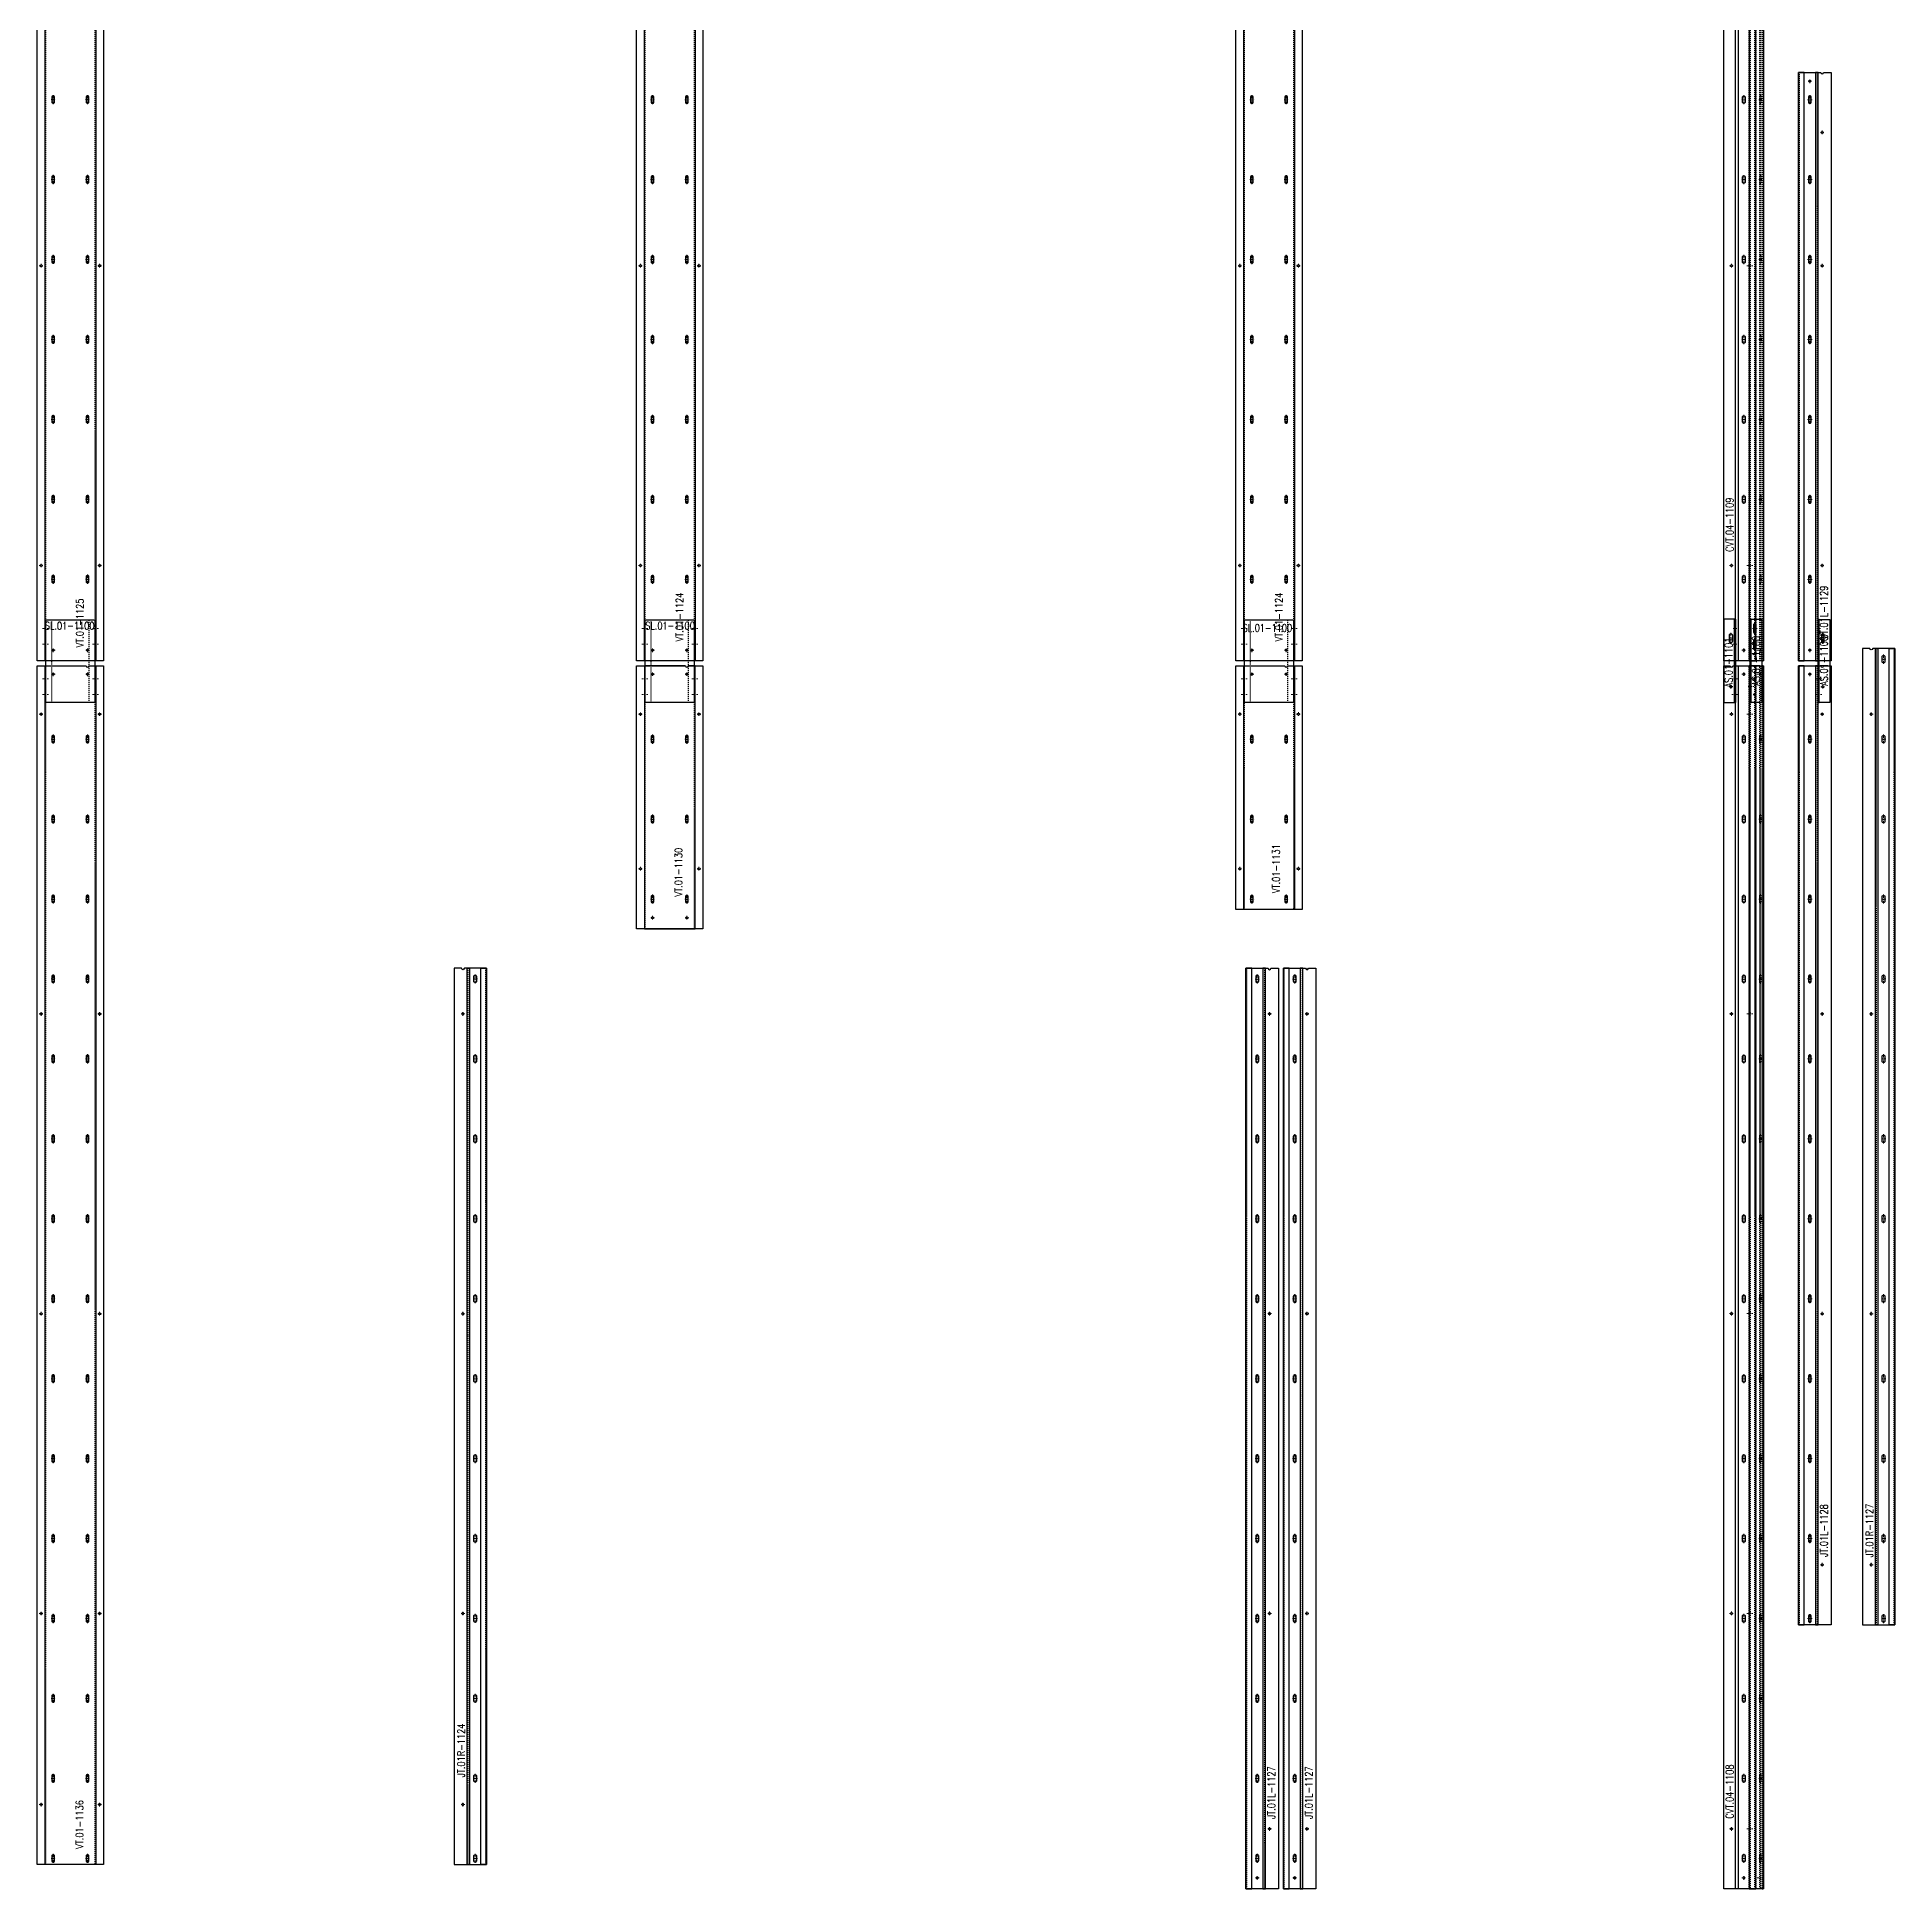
# Model space of a CAD drawing. Header units: inches. Extents: x 11737 to 18084, y -4365 to 1695.
# Drawn here: x 17431 to 17617, y -510.6 to -325.3 of the extents above; entities that cross this region are included whole.
import ezdxf

# ---------------------------------------------------------------- set-up
doc = ezdxf.new("R2010")
doc.units = ezdxf.units.IN
doc.header["$MEASUREMENT"] = 0
for name, pattern in [('NBK_Center', [0.541667, 0.333333, -0.0625, 0.083333, -0.0625]), ('NBK_Center2', [0.270833, 0.166667, -0.03125, 0.041667, -0.03125]), ('NBK_Hidden', [0.125, 0.083333, -0.041667]), ('NBK_Hidden2', [0.0625, 0.041667, -0.020833])]:
    doc.linetypes.add(name, pattern=pattern)
doc.layers.get('Defpoints').update_dxf_attribs({"color": 250, "lineweight": 0})
for name, color, linetype, lineweight in [('!Bracket', 11, 'Continuous', 25), ('!Clip - bent', 20, 'Continuous', 25), ('!Clip - bent @ 1', 20, 'Continuous', 25), ('!Dimension', 50, 'Continuous', 5), ('!Extrusion', 140, 'Continuous', 25), ('!Linetype_Center', 220, 'NBK_Center', 9), ('!Linetype_Center2', 222, 'NBK_Center2', 9), ('!Misc2', 252, 'NBK_Hidden2', 5)]:
    doc.layers.add(name, color=color, linetype=linetype, lineweight=lineweight)
doc.styles.add('Romans', font='romans.shx', dxfattribs={"width": 0.8})

# ---------------------------------------------------------------- blocks, each defined once
blk = doc.blocks.new('WEEP HOLE')
at = {"layer": '!Linetype_Center'}
for p, q in [((-0.22, 0.37), (0.22, 0.37)), ((0, 0.83), (0, -0.08))]:
    blk.add_line(p, q, dxfattribs=at)
at = {"color": 0}
blk.add_lwpolyline([(-0.14, 0.61), (-0.14, 0.14, 0.414214), (0, 0, 0.414214), (0.14, 0.14), (0.14, 0.61, 0.414214), (0, 0.75, 0.414214)], format="xyb", close=True, dxfattribs=at)
blk = doc.blocks.new('TAP HOLE_5mm')
at = {"layer": '!Linetype_Center2'}
for points in [[(-0.18, 0), (0.18, 0)], [(0, 0.18), (0, -0.18)]]:
    blk.add_lwpolyline(points, dxfattribs=at)
blk.add_circle((0, 0), 0.101)
blk = doc.blocks.new('JT.01R-1124-')
at = {"layer": '!Extrusion'}
blk.add_lwpolyline([(0, 0), (0, 89.69), (-2.22, 89.69, -1), (-2.5, 89.69), (-3.25, 89.69), (-3.25, 0)], format="xyb", close=True, dxfattribs=at)
for points in [[(-1.95, 0), (-1.95, 89.69), (-1.69, 89.69), (-1.69, 0)], [(-0.57, 0), (-0.57, 89.69), (0, 89.69), (0, 0)]]:
    blk.add_lwpolyline(points, close=True, dxfattribs=at)
at = {"layer": '!Extrusion', "linetype": 'NBK_Hidden'}
for points in [[(-1.95, 0), (-1.95, 89.69), (-1.87, 89.69), (-1.87, 0)], [(-0.08, 0), (-0.08, 89.69), (0, 89.69), (0, 0)]]:
    blk.add_lwpolyline(points, close=True, dxfattribs=at)
at = {"layer": '!Extrusion', "xscale": -1}
for name, p in [('WEEP HOLE', (-1.13, 88.25)), ('TAP HOLE_5mm', (-2.36, 85.12)), ('WEEP HOLE', (-1.13, 80.25)), ('WEEP HOLE', (-1.13, 72.25)), ('WEEP HOLE', (-1.13, 64.25)), ('WEEP HOLE', (-1.13, 56.25)), ('TAP HOLE_5mm', (-2.36, 55.12)), ('WEEP HOLE', (-1.13, 48.25)), ('WEEP HOLE', (-1.13, 40.25)), ('WEEP HOLE', (-1.13, 32.25)), ('TAP HOLE_5mm', (-2.36, 25.12)), ('WEEP HOLE', (-1.13, 24.25)), ('WEEP HOLE', (-1.13, 16.25)), ('WEEP HOLE', (-1.13, 8.25)), ('TAP HOLE_5mm', (-2.36, 6)), ('WEEP HOLE', (-1.13, 0.24))]:
    blk.add_blockref(name, p, dxfattribs=at)
at = {"layer": 'Defpoints', "color": 5, "insert": (-2.54, 11.41), "char_height": 0.75, "width": 1.65, "attachment_point": 5, "rotation": 90, "style": 'Romans'}
blk.add_mtext('JT.01R-1124', dxfattribs=at)
blk = doc.blocks.new('JT.01L-1127')
at = {"layer": '!Extrusion'}
blk.add_lwpolyline([(0, 0), (0, 92.12), (2.22, 92.12, 1), (2.5, 92.12), (3.25, 92.12), (3.25, 0)], format="xyb", close=True, dxfattribs=at)
at = {"layer": '!Extrusion', "linetype": 'NBK_Hidden'}
for points in [[(0.08, 0), (0.08, 92.12), (0, 92.12), (0, 0)], [(1.95, 0), (1.95, 92.12), (1.87, 92.12), (1.87, 0)]]:
    blk.add_lwpolyline(points, close=True, dxfattribs=at)
at = {"layer": '!Extrusion'}
for points in [[(0.57, 0), (0.57, 92.12), (0, 92.12), (0, 0)], [(1.95, 0), (1.95, 92.12), (1.69, 92.12), (1.69, 0)]]:
    blk.add_lwpolyline(points, close=True, dxfattribs=at)
for p in [(1.13, 90.68), (1.13, 82.68), (1.13, 74.68), (1.13, 66.68), (1.13, 58.68), (1.13, 50.68), (1.13, 42.68), (1.13, 34.68), (1.13, 26.68), (1.13, 18.68), (1.13, 10.68), (1.13, 2.68)]:
    blk.add_blockref('WEEP HOLE', p, dxfattribs=at)
at = {"layer": '!Extrusion', "rotation": 360}
for p in [(2.36, 87.56), (2.36, 57.56), (2.36, 27.56), (2.36, 6), (1.13, 1.09)]:
    blk.add_blockref('TAP HOLE_5mm', p, dxfattribs=at)
at = {"layer": 'Defpoints', "color": 2, "insert": (2.54, 9.62), "char_height": 0.75, "width": 1.65, "attachment_point": 5, "rotation": 90, "style": 'Romans'}
blk.add_mtext('JT.01L-1127', dxfattribs=at)
blk = doc.blocks.new('CLEAR SECTION HOLE')
at = {"layer": '!Linetype_Center2'}
blk.add_line((-0.33, 0), (0.26, 0), dxfattribs=at)
at = {"layer": '!Misc2'}
blk.add_lwpolyline([(-0.08, 0.1), (0, 0.1), (0, -0.1), (-0.08, -0.1)], close=True, dxfattribs=at)
blk = doc.blocks.new('VT.01-1130-')
at = {"layer": '!Extrusion'}
blk.add_lwpolyline([(-2.45, 30.9), (2.45, 30.9), (2.45, 22.64), (-2.45, 22.64)], close=True, dxfattribs=at)
at = {"layer": '!Extrusion', "linetype": 'NBK_Hidden2'}
blk.add_lwpolyline([(-1.86, 30.9), (1.86, 30.9), (1.86, 22.64), (-1.86, 22.64)], close=True, dxfattribs=at)
at = {"layer": '!Extrusion'}
blk.add_lwpolyline([(3.33, 0), (-3.33, 0), (-3.33, 26.31), (1.58, 26.31, 1), (1.86, 26.31), (3.33, 26.31)], format="xyb", close=True, dxfattribs=at)
blk.add_lwpolyline([(-2.54, 26.31), (1.58, 26.31), (-2.54, 26.31), (-2.54, 0), (2.54, 0), (2.54, 26.31), (1.86, 26.31), (2.54, 26.31)], dxfattribs=at)
at = {"layer": '!Extrusion', "linetype": 'NBK_Hidden'}
blk.add_lwpolyline([(1.86, 26.31), (2.46, 26.31), (2.46, 0), (-2.46, 0), (-2.46, 26.31), (1.58, 26.31)], dxfattribs=at)
at = {"layer": '!Dimension', "rotation": 360}
for p in [(-2.46, 25.01), (2.54, 25.01), (-2.46, 23.43), (2.54, 23.43)]:
    blk.add_blockref('CLEAR SECTION HOLE', p, dxfattribs=at)
at = {"layer": '!Extrusion', "rotation": 360}
for name, p in [('TAP HOLE_5mm', (-1.72, 25.47)), ('TAP HOLE_5mm', (1.72, 25.47)), ('TAP HOLE_5mm', (-2.93, 21.47)), ('TAP HOLE_5mm', (2.93, 21.47)), ('WEEP HOLE', (-1.72, 18.59)), ('WEEP HOLE', (1.72, 18.59)), ('WEEP HOLE', (-1.72, 10.59)), ('WEEP HOLE', (1.72, 10.59)), ('TAP HOLE_5mm', (-2.93, 6)), ('TAP HOLE_5mm', (2.93, 6)), ('WEEP HOLE', (-1.72, 2.59)), ('WEEP HOLE', (1.72, 2.59)), ('TAP HOLE_5mm', (-1.72, 1.09)), ('TAP HOLE_5mm', (1.72, 1.09))]:
    blk.add_blockref(name, p, dxfattribs=at)
at = {"layer": 'Defpoints', "color": 30, "insert": (0.03, 30.32), "char_height": 0.75, "width": 1.65, "attachment_point": 5, "style": 'Romans'}
blk.add_mtext('SL.01-1100', dxfattribs=at)
at = {"layer": 'Defpoints', "color": 1, "insert": (0.87, 5.65), "char_height": 0.75, "width": 1.65, "attachment_point": 5, "rotation": 90, "style": 'Romans'}
blk.add_mtext('VT.01-1130', dxfattribs=at)
blk = doc.blocks.new('VT.01-1131-')
at = {"layer": '!Extrusion'}
blk.add_lwpolyline([(-2.45, 28.98), (2.45, 28.98), (2.45, 20.72), (-2.45, 20.72)], close=True, dxfattribs=at)
at = {"layer": '!Extrusion', "linetype": 'NBK_Hidden2'}
blk.add_lwpolyline([(-1.86, 28.98), (1.86, 28.98), (1.86, 20.72), (-1.86, 20.72)], close=True, dxfattribs=at)
at = {"layer": '!Extrusion'}
blk.add_lwpolyline([(1.58, 24.4, 1), (1.86, 24.4), (3.33, 24.4), (3.33, 24.4), (3.33, 0), (-3.33, 0), (-3.33, 24.4)], format="xyb", close=True, dxfattribs=at)
for points in [[(-2.54, 0), (-2.54, 24.4)], [(2.54, 24.4), (2.54, 0)]]:
    blk.add_lwpolyline(points, dxfattribs=at)
at = {"layer": '!Extrusion', "linetype": 'NBK_Hidden'}
for points in [[(-2.46, 0), (-2.46, 24.4)], [(2.46, 24.4), (2.46, 0)]]:
    blk.add_lwpolyline(points, dxfattribs=at)
at = {"layer": '!Dimension', "rotation": 360}
for p in [(-2.46, 23.1), (2.54, 23.1), (-2.46, 21.52), (2.54, 21.52)]:
    blk.add_blockref('CLEAR SECTION HOLE', p, dxfattribs=at)
at = {"layer": '!Extrusion', "rotation": 360}
for name, p in [('TAP HOLE_5mm', (-1.72, 23.56)), ('TAP HOLE_5mm', (1.72, 23.56)), ('TAP HOLE_5mm', (-2.93, 19.56)), ('TAP HOLE_5mm', (2.93, 19.56)), ('WEEP HOLE', (-1.72, 16.68)), ('WEEP HOLE', (1.72, 16.68)), ('WEEP HOLE', (-1.72, 8.68)), ('WEEP HOLE', (1.72, 8.68)), ('TAP HOLE_5mm', (-2.93, 4.09)), ('TAP HOLE_5mm', (2.93, 4.09)), ('WEEP HOLE', (-1.72, 0.68)), ('WEEP HOLE', (1.72, 0.68))]:
    blk.add_blockref(name, p, dxfattribs=at)
at = {"layer": 'Defpoints', "color": 30, "insert": (-0.17, 28.18), "char_height": 0.75, "width": 1.65, "attachment_point": 5, "style": 'Romans'}
blk.add_mtext('SL.01-1100', dxfattribs=at)
at = {"layer": 'Defpoints', "color": 1, "insert": (0.7, 4.09), "char_height": 0.75, "width": 1.65, "attachment_point": 5, "rotation": 90, "style": 'Romans'}
blk.add_mtext('VT.01-1131', dxfattribs=at)
blk = doc.blocks.new('VT.01-1136-')
at = {"layer": '!Extrusion'}
blk.add_lwpolyline([(-2.45, 124.55), (2.45, 124.55), (2.45, 116.29), (-2.45, 116.29)], close=True, dxfattribs=at)
at = {"layer": '!Extrusion', "linetype": 'NBK_Hidden2'}
blk.add_lwpolyline([(-1.86, 124.55), (1.86, 124.55), (1.86, 116.29), (-1.86, 116.29)], close=True, dxfattribs=at)
at = {"layer": '!Extrusion'}
blk.add_lwpolyline([(3.33, 0), (-3.33, 0), (-3.33, 119.96), (1.58, 119.96, 1), (1.86, 119.96), (3.33, 119.96)], format="xyb", close=True, dxfattribs=at)
for points in [[(-2.54, 119.96), (1.58, 119.96)], [(1.86, 119.96), (2.54, 119.96), (2.54, 0), (-2.54, 0), (-2.54, 119.96), (1.58, 119.96)], [(1.86, 119.96), (2.54, 119.96)]]:
    blk.add_lwpolyline(points, dxfattribs=at)
at = {"layer": '!Extrusion', "linetype": 'NBK_Hidden'}
blk.add_lwpolyline([(1.86, 119.96), (2.46, 119.96), (2.46, 0), (-2.46, 0), (-2.46, 119.96), (1.58, 119.96)], dxfattribs=at)
at = {"layer": '!Dimension', "rotation": 360}
for p in [(-2.46, 118.66), (-2.46, 117.08), (2.54, 118.66), (2.54, 117.08)]:
    blk.add_blockref('CLEAR SECTION HOLE', p, dxfattribs=at)
at = {"layer": '!Extrusion', "rotation": 360}
for name, p in [('TAP HOLE_5mm', (-1.72, 119.12)), ('TAP HOLE_5mm', (1.72, 119.12)), ('TAP HOLE_5mm', (-2.93, 115.12)), ('TAP HOLE_5mm', (2.93, 115.12)), ('WEEP HOLE', (-1.72, 112.25)), ('WEEP HOLE', (1.72, 112.25)), ('WEEP HOLE', (-1.72, 104.25)), ('WEEP HOLE', (1.72, 104.25)), ('WEEP HOLE', (-1.72, 96.25)), ('WEEP HOLE', (1.72, 96.25)), ('WEEP HOLE', (-1.72, 88.25)), ('WEEP HOLE', (1.72, 88.25)), ('TAP HOLE_5mm', (-2.93, 85.12)), ('TAP HOLE_5mm', (2.93, 85.12)), ('WEEP HOLE', (-1.72, 80.25)), ('WEEP HOLE', (1.72, 80.25)), ('WEEP HOLE', (-1.72, 72.25)), ('WEEP HOLE', (1.72, 72.25)), ('WEEP HOLE', (-1.72, 64.25)), ('WEEP HOLE', (1.72, 64.25)), ('WEEP HOLE', (-1.72, 56.25)), ('WEEP HOLE', (1.72, 56.25)), ('TAP HOLE_5mm', (-2.93, 55.12)), ('TAP HOLE_5mm', (2.93, 55.12)), ('WEEP HOLE', (-1.72, 48.25)), ('WEEP HOLE', (1.72, 48.25)), ('WEEP HOLE', (-1.72, 40.25)), ('WEEP HOLE', (1.72, 40.25)), ('WEEP HOLE', (-1.72, 32.25)), ('WEEP HOLE', (1.72, 32.25)), ('TAP HOLE_5mm', (-2.93, 25.12)), ('WEEP HOLE', (-1.72, 24.25)), ('WEEP HOLE', (1.72, 24.25)), ('TAP HOLE_5mm', (2.93, 25.12)), ('WEEP HOLE', (-1.72, 16.25)), ('WEEP HOLE', (1.72, 16.25)), ('WEEP HOLE', (-1.72, 8.25)), ('WEEP HOLE', (1.72, 8.25)), ('TAP HOLE_5mm', (-2.93, 6)), ('TAP HOLE_5mm', (2.93, 6)), ('WEEP HOLE', (-1.72, 0.24)), ('WEEP HOLE', (1.72, 0.24))]:
    blk.add_blockref(name, p, dxfattribs=at)
at = {"layer": 'Defpoints', "color": 30, "insert": (-0.07, 123.97), "char_height": 0.75, "width": 1.65, "attachment_point": 5, "style": 'Romans'}
blk.add_mtext('SL.01-1100', dxfattribs=at)
at = {"layer": 'Defpoints', "color": 1, "insert": (0.92, 4), "char_height": 0.75, "width": 1.65, "attachment_point": 5, "rotation": 90, "style": 'Romans'}
blk.add_mtext('VT.01-1136', dxfattribs=at)
blk = doc.blocks.new('SLOTTED SECTION HOLE')
at = {"layer": '!Linetype_Center2'}
blk.add_line((-0.33, 0), (0.26, 0), dxfattribs=at)
at = {"layer": '!Misc2'}
blk.add_lwpolyline([(-0.08, 0.47), (0, 0.47), (0, -0.47), (-0.08, -0.47)], close=True, dxfattribs=at)
blk = doc.blocks.new('VT.01-1124-')
at = {"layer": '!Extrusion'}
blk.add_lwpolyline([(-2.45, 140.09), (2.45, 140.09), (2.45, 131.83), (-2.45, 131.83)], close=True, dxfattribs=at)
at = {"layer": '!Extrusion', "linetype": 'NBK_Hidden2'}
blk.add_lwpolyline([(-1.86, 140.09), (1.86, 140.09), (1.86, 131.83), (-1.86, 131.83)], close=True, dxfattribs=at)
at = {"layer": '!Extrusion'}
blk.add_lwpolyline([(-3.33, 0), (-3.33, 135.5), (1.58, 135.5, 1), (1.86, 135.5), (3.33, 135.5), (3.33, 0)], format="xyb", close=True, dxfattribs=at)
for points in [[(-2.54, 0), (-2.54, 135.5), (1.58, 135.5)], [(1.86, 135.5), (2.54, 135.5), (2.54, 0)]]:
    blk.add_lwpolyline(points, dxfattribs=at)
at = {"layer": '!Extrusion', "linetype": 'NBK_Hidden'}
for points in [[(-2.46, 0), (-2.46, 135.5)], [(2.46, 135.5), (2.46, 0)]]:
    blk.add_lwpolyline(points, dxfattribs=at)
at = {"layer": '!Dimension', "rotation": 360}
for name, p in [('CLEAR SECTION HOLE', (-2.46, 134.2)), ('CLEAR SECTION HOLE', (2.54, 134.2)), ('CLEAR SECTION HOLE', (-2.46, 132.62)), ('CLEAR SECTION HOLE', (2.54, 132.62)), ('SLOTTED SECTION HOLE', (-2.46, 3.23)), ('SLOTTED SECTION HOLE', (-2.46, 1.65)), ('SLOTTED SECTION HOLE', (2.54, 3.23)), ('SLOTTED SECTION HOLE', (2.54, 1.65))]:
    blk.add_blockref(name, p, dxfattribs=at)
at = {"layer": '!Extrusion', "rotation": 360}
for name, p in [('TAP HOLE_5mm', (-1.72, 134.66)), ('TAP HOLE_5mm', (1.72, 134.66)), ('TAP HOLE_5mm', (-2.93, 129.54)), ('WEEP HOLE', (-1.72, 127.78)), ('WEEP HOLE', (1.72, 127.78)), ('TAP HOLE_5mm', (2.93, 129.54)), ('WEEP HOLE', (-1.72, 119.78)), ('WEEP HOLE', (1.72, 119.78)), ('WEEP HOLE', (-1.72, 111.78)), ('WEEP HOLE', (1.72, 111.78)), ('WEEP HOLE', (-1.72, 103.78)), ('WEEP HOLE', (1.72, 103.78)), ('TAP HOLE_5mm', (-2.93, 99.54)), ('TAP HOLE_5mm', (2.93, 99.54)), ('WEEP HOLE', (-1.72, 95.78)), ('WEEP HOLE', (1.72, 95.78)), ('WEEP HOLE', (-1.72, 87.78)), ('WEEP HOLE', (1.72, 87.78)), ('WEEP HOLE', (-1.72, 79.78)), ('WEEP HOLE', (1.72, 79.78)), ('WEEP HOLE', (-1.72, 71.78)), ('WEEP HOLE', (1.72, 71.78)), ('TAP HOLE_5mm', (-2.93, 69.54)), ('TAP HOLE_5mm', (2.93, 69.54)), ('WEEP HOLE', (-1.72, 63.78)), ('WEEP HOLE', (1.72, 63.78)), ('WEEP HOLE', (-1.72, 55.78)), ('WEEP HOLE', (1.72, 55.78)), ('WEEP HOLE', (-1.72, 47.78)), ('WEEP HOLE', (1.72, 47.78)), ('TAP HOLE_5mm', (-2.93, 39.54)), ('WEEP HOLE', (-1.72, 39.78)), ('WEEP HOLE', (1.72, 39.78)), ('TAP HOLE_5mm', (2.93, 39.54)), ('WEEP HOLE', (-1.72, 31.78)), ('WEEP HOLE', (1.72, 31.78)), ('WEEP HOLE', (-1.72, 23.78)), ('WEEP HOLE', (1.72, 23.78)), ('WEEP HOLE', (-1.72, 15.78)), ('WEEP HOLE', (1.72, 15.78)), ('TAP HOLE_5mm', (-2.93, 9.54)), ('TAP HOLE_5mm', (2.93, 9.54)), ('WEEP HOLE', (-1.72, 7.78)), ('WEEP HOLE', (1.72, 7.78)), ('TAP HOLE_5mm', (-1.72, 1.06)), ('TAP HOLE_5mm', (1.72, 1.06))]:
    blk.add_blockref(name, p, dxfattribs=at)
at = {"layer": 'Defpoints', "color": 30, "insert": (-0.12, 139.47), "char_height": 0.75, "width": 1.65, "attachment_point": 5, "style": 'Romans'}
blk.add_mtext('SL.01-1100', dxfattribs=at)
at = {"layer": 'Defpoints', "color": 1, "insert": (0.98, 4.37), "char_height": 0.75, "width": 1.65, "attachment_point": 5, "rotation": 90, "style": 'Romans'}
blk.add_mtext('VT.01-1124', dxfattribs=at)
blk = doc.blocks.new('SECTION CLEAR HOLE 1')
at = {"layer": '!Linetype_Center2'}
blk.add_line((-0.33, 0, 0), (0.26, 0, 0), dxfattribs=at)
at = {"layer": '!Misc2'}
blk.add_lwpolyline([(-0.12, 0.1), (0, 0.1), (0, -0.1), (-0.12, -0.1)], close=True, dxfattribs=at)
blk = doc.blocks.new('SLOTTED SECTION1')
at = {"layer": '!Linetype_Center2'}
blk.add_lwpolyline([(-0.24, 0), (0.12, 0)], dxfattribs=at)
at = {"layer": '!Misc2'}
blk.add_lwpolyline([(-0.12, 0.47), (0, 0.47), (0, -0.47), (-0.12, -0.47)], close=True, dxfattribs=at)
blk = doc.blocks.new('SLOTTED HOLE 1')
at = {"layer": '!Linetype_Center'}
for p, q in [((0, 0.55), (0, -0.55)), ((-0.22, 0), (0.22, 0))]:
    blk.add_line(p, q, dxfattribs=at)
at = {"color": 0}
blk.add_lwpolyline([(-0.14, 0.33), (-0.14, -0.33, 0.414214), (0, -0.47, 0.414214), (0.14, -0.33), (0.14, 0.33, 0.414214), (0, 0.47, 0.414214)], format="xyb", close=True, dxfattribs=at)
blk = doc.blocks.new('AS.01-1100')
at = {"layer": '!Bracket'}
for points in [[(-1.3, 4.65), (-0.12, 4.65), (-0.12, -3.67), (-1.3, -3.67)], [(-1.3, -3.67), (-1.18, -3.67), (-1.18, 4.65), (-1.3, 4.65)]]:
    blk.add_lwpolyline(points, close=True, dxfattribs=at)
at = {"layer": '!Dimension'}
for name, p in [('SLOTTED SECTION1', (-1.18, 3.73)), ('SLOTTED SECTION1', (-1.18, 2.15)), ('SECTION CLEAR HOLE 1', (-1.18, -1.3)), ('SECTION CLEAR HOLE 1', (-1.18, -2.88))]:
    blk.add_blockref(name, p, dxfattribs=at)
at = {"layer": '!Extrusion', "linetype": 'NBK_Hidden'}
blk.add_blockref('SLOTTED HOLE 1', (-0.83, 2.75), dxfattribs=at)
at = {"layer": '!Extrusion', "rotation": 360}
blk.add_blockref('TAP HOLE_5mm', (-0.83, -2.09), dxfattribs=at)
at = {"layer": 'Defpoints', "color": 30, "insert": (-0.71, 0.49), "char_height": 0.75, "width": 1.65, "attachment_point": 5, "rotation": 90, "style": 'Romans'}
blk.add_mtext('AS.01-1100', dxfattribs=at)
blk = doc.blocks.new('JT.01L-1128')
at = {"layer": '!Extrusion', "linetype": 'NBK_Hidden'}
for points in [[(0, 95.96), (0, 0), (0.08, 0), (0.08, 95.96)], [(1.87, 95.96), (1.87, 0), (1.95, 0), (1.95, 95.96)]]:
    blk.add_lwpolyline(points, close=True, dxfattribs=at)
at = {"layer": '!Extrusion'}
for points in [[(0, 95.96), (0, 0), (0.57, 0), (0.57, 95.96)], [(1.69, 95.96), (1.69, 0), (1.95, 0), (1.95, 95.96)]]:
    blk.add_lwpolyline(points, close=True, dxfattribs=at)
blk.add_lwpolyline([(2.22, 95.96, 1), (2.5, 95.96), (3.25, 95.96), (3.25, 0), (0, 0), (0, 95.96)], format="xyb", close=True, dxfattribs=at)
at = {"layer": '!Dimension'}
blk.add_blockref('AS.01-1100', (3.25, 95.96), dxfattribs=at)
at = {"layer": '!Extrusion', "rotation": 360}
for p in [(1.13, 95.12), (2.36, 91.12), (2.36, 61.12), (2.36, 31.12), (2.36, 6)]:
    blk.add_blockref('TAP HOLE_5mm', p, dxfattribs=at)
at = {"layer": '!Extrusion'}
for p in [(1.13, 88.25), (1.13, 80.25), (1.13, 72.25), (1.13, 64.25), (1.13, 56.25), (1.13, 48.25), (1.13, 40.25), (1.13, 32.25), (1.13, 24.25), (1.13, 16.25), (1.13, 8.25), (1.13, 0.24)]:
    blk.add_blockref('WEEP HOLE', p, dxfattribs=at)
at = {"layer": 'Defpoints', "color": 2, "insert": (2.54, 9.42), "char_height": 0.75, "width": 1.65, "attachment_point": 5, "rotation": 90, "style": 'Romans'}
blk.add_mtext('JT.01L-1128', dxfattribs=at)
blk = doc.blocks.new('JT.01R-1127-')
at = {"layer": '!Extrusion'}
blk.add_lwpolyline([(0, 0), (0, 97.69), (-2.22, 97.69, -1), (-2.5, 97.69), (-3.25, 97.69), (-3.25, 0)], format="xyb", close=True, dxfattribs=at)
for points in [[(-1.95, 0), (-1.95, 97.69), (-1.69, 97.69), (-1.69, 0)], [(-0.57, 0), (-0.57, 97.69), (0, 97.69), (0, 0)]]:
    blk.add_lwpolyline(points, close=True, dxfattribs=at)
at = {"layer": '!Extrusion', "linetype": 'NBK_Hidden'}
for points in [[(-1.95, 0), (-1.95, 97.69), (-1.87, 97.69), (-1.87, 0)], [(-0.08, 0), (-0.08, 97.69), (0, 97.69), (0, 0)]]:
    blk.add_lwpolyline(points, close=True, dxfattribs=at)
at = {"layer": '!Extrusion', "xscale": -1}
for name, p in [('WEEP HOLE', (-1.13, 96.25)), ('TAP HOLE_5mm', (-2.36, 91.12)), ('WEEP HOLE', (-1.13, 88.25)), ('WEEP HOLE', (-1.13, 80.25)), ('WEEP HOLE', (-1.13, 72.25)), ('WEEP HOLE', (-1.13, 64.25)), ('TAP HOLE_5mm', (-2.36, 61.12)), ('WEEP HOLE', (-1.13, 56.25)), ('WEEP HOLE', (-1.13, 48.25)), ('WEEP HOLE', (-1.13, 40.25)), ('WEEP HOLE', (-1.13, 32.25)), ('TAP HOLE_5mm', (-2.36, 31.12)), ('WEEP HOLE', (-1.13, 24.25)), ('WEEP HOLE', (-1.13, 16.25)), ('WEEP HOLE', (-1.13, 8.25)), ('TAP HOLE_5mm', (-2.36, 6)), ('WEEP HOLE', (-1.13, 0.24))]:
    blk.add_blockref(name, p, dxfattribs=at)
at = {"layer": 'Defpoints', "color": 5, "insert": (-2.54, 9.42), "char_height": 0.75, "width": 1.65, "attachment_point": 5, "rotation": 90, "style": 'Romans'}
blk.add_mtext('JT.01R-1127', dxfattribs=at)
blk = doc.blocks.new('19mm WEEP HOLE')
at = {"layer": '!Linetype_Center'}
blk.add_line((-0.37, 0.2), (-0.37, -0.12), dxfattribs=at)
at = {"linetype": 'NBK_Hidden'}
blk.add_lwpolyline([(-0.75, 0.08), (0, 0.08), (0, 0), (-0.75, 0)], close=True, dxfattribs=at)
blk = doc.blocks.new('HOLE SECTION')
at = {"layer": '!Linetype_Center2'}
blk.add_line((-0.33, 0), (0.26, 0), dxfattribs=at)
at = {"layer": '!Misc2'}
blk.add_lwpolyline([(-0.09, 0.1), (0, 0.1), (0, -0.1), (-0.09, -0.1)], close=True, dxfattribs=at)
blk = doc.blocks.new('SL.01-1101')
at = {"layer": '!Bracket'}
for points in [[(4.65, -1.3), (4.65, -0.12), (-3.67, -0.12), (-3.67, -1.3)], [(-3.67, -1.3), (-3.67, -1.18), (4.65, -1.18), (4.65, -1.3)]]:
    blk.add_lwpolyline(points, close=True, dxfattribs=at)
at = {"layer": '!Dimension', "xscale": -1, "rotation": 270}
for name, p in [('SECTION CLEAR HOLE 1', (-2.88, -1.18)), ('SECTION CLEAR HOLE 1', (-1.3, -1.18)), ('SLOTTED SECTION1', (2.15, -1.18)), ('SLOTTED SECTION1', (3.73, -1.18))]:
    blk.add_blockref(name, p, dxfattribs=at)
at = {"layer": '!Extrusion', "xscale": -1, "rotation": 270}
blk.add_blockref('TAP HOLE_5mm', (-2.09, -0.83), dxfattribs=at)
at = {"layer": '!Extrusion', "linetype": 'NBK_Hidden', "xscale": -1, "rotation": 270}
blk.add_blockref('SLOTTED HOLE 1', (2.75, -0.83), dxfattribs=at)
at = {"layer": 'Defpoints', "color": 30, "insert": (0.32, -0.6), "char_height": 0.75, "width": 1.65, "attachment_point": 5, "style": 'Romans'}
blk.add_mtext('AS.01-1101', dxfattribs=at)
blk = doc.blocks.new('AS.01-1100-')
at = {"layer": '!Bracket'}
for points in [[(4.65, 1.33), (4.65, 0.15), (-3.67, 0.15), (-3.67, 1.33)], [(-3.67, 1.33), (-3.67, 1.21), (4.65, 1.21), (4.65, 1.33)]]:
    blk.add_lwpolyline(points, close=True, dxfattribs=at)
at = {"layer": '!Dimension', "rotation": 270}
for name, p in [('SECTION CLEAR HOLE 1', (-2.09, 1.21)), ('SLOTTED SECTION1', (2.75, 1.21))]:
    blk.add_blockref(name, p, dxfattribs=at)
at = {"layer": '!Extrusion', "rotation": 270}
for p in [(-2.88, 0.86, 0), (-1.3, 0.86, 0)]:
    blk.add_blockref('TAP HOLE_5mm', p, dxfattribs=at)
at = {"layer": '!Extrusion', "linetype": 'NBK_Hidden', "rotation": 270}
for p in [(2.15, 0.86), (3.73, 0.86)]:
    blk.add_blockref('SLOTTED HOLE 1', p, dxfattribs=at)
at = {"layer": 'Defpoints', "color": 30, "insert": (0.49, 0.74), "char_height": 0.75, "width": 1.65, "attachment_point": 5, "style": 'Romans'}
blk.add_mtext('AS.01-1100', dxfattribs=at)
blk = doc.blocks.new('CVT.04-1109-')
at = {"layer": '!Extrusion'}
blk.add_lwpolyline([(0, 0), (-3.97, 0), (-3.97, 135.5), (-3.34, 135.5, 1), (-3.06, 135.5), (0, 135.5)], format="xyb", close=True, dxfattribs=at)
for points in [[(-2.78, 135.5), (-2.53, 135.5), (-2.53, 0), (-2.78, 0)], [(-1.41, 0), (-0.76, 0), (-0.76, 135.5), (-1.41, 135.5)]]:
    blk.add_lwpolyline(points, close=True, dxfattribs=at)
at = {"layer": '!Extrusion', "linetype": 'NBK_Hidden'}
for points in [[(-1.33, 0), (-1.42, 0), (-1.42, 135.5), (-1.33, 135.5)], [(-0.76, 0), (-0.86, 0), (-0.86, 135.5), (-0.76, 135.5)], [(-0.35, 135.5), (-0.28, 135.5), (-0.28, 0), (-0.35, 0)], [(-0.14, 0), (-0.04, 0), (-0.04, 135.5), (-0.14, 135.5)]]:
    blk.add_lwpolyline(points, close=True, dxfattribs=at)
at = {"layer": '!Dimension'}
for name, p in [('CLEAR SECTION HOLE', (-0.28, 134.66)), ('HOLE SECTION', (-1.33, 129.54)), ('HOLE SECTION', (-1.33, 99.54)), ('HOLE SECTION', (-1.33, 69.54)), ('HOLE SECTION', (-1.33, 39.54)), ('HOLE SECTION', (-1.33, 9.54)), ('CLEAR SECTION HOLE', (-0.28, 1.06))]:
    blk.add_blockref(name, p, dxfattribs=at)
at = {"layer": '!Extrusion', "xscale": -1}
for name, p in [('TAP HOLE_5mm', (-1.97, 134.66)), ('WEEP HOLE', (-1.97, 127.78)), ('WEEP HOLE', (-1.97, 119.78)), ('WEEP HOLE', (-1.97, 111.78)), ('WEEP HOLE', (-1.97, 103.78)), ('WEEP HOLE', (-1.97, 95.78)), ('WEEP HOLE', (-1.97, 87.78)), ('WEEP HOLE', (-1.97, 79.78)), ('WEEP HOLE', (-1.97, 71.78)), ('WEEP HOLE', (-1.97, 63.78)), ('WEEP HOLE', (-1.97, 55.78)), ('WEEP HOLE', (-1.97, 47.78)), ('WEEP HOLE', (-1.97, 39.78)), ('WEEP HOLE', (-1.97, 31.78)), ('WEEP HOLE', (-1.97, 23.78)), ('WEEP HOLE', (-1.97, 15.78)), ('WEEP HOLE', (-1.97, 7.78)), ('TAP HOLE_5mm', (-1.97, 1.06))]:
    blk.add_blockref(name, p, dxfattribs=at)
at = {"layer": '!Extrusion'}
for name, p, rotation in [('TAP HOLE_5mm', (-3.2, 129.54), 360), ('19mm WEEP HOLE', (-0.35, 127.78), 270), ('19mm WEEP HOLE', (-0.35, 119.78), 270), ('19mm WEEP HOLE', (-0.35, 111.78), 270), ('19mm WEEP HOLE', (-0.35, 103.78), 270), ('TAP HOLE_5mm', (-3.2, 99.54), 360), ('19mm WEEP HOLE', (-0.35, 95.78), 270), ('19mm WEEP HOLE', (-0.35, 87.78), 270), ('19mm WEEP HOLE', (-0.35, 79.78), 270), ('19mm WEEP HOLE', (-0.35, 71.78), 270), ('TAP HOLE_5mm', (-3.2, 69.54), 360), ('19mm WEEP HOLE', (-0.35, 63.78), 270), ('19mm WEEP HOLE', (-0.35, 55.78), 270), ('19mm WEEP HOLE', (-0.35, 47.78), 270), ('TAP HOLE_5mm', (-3.2, 39.54), 360), ('19mm WEEP HOLE', (-0.35, 39.78), 270), ('19mm WEEP HOLE', (-0.35, 31.78), 270), ('19mm WEEP HOLE', (-0.35, 23.78), 270), ('19mm WEEP HOLE', (-0.35, 15.78), 270), ('TAP HOLE_5mm', (-3.2, 9.54), 360), ('19mm WEEP HOLE', (-0.35, 7.78), 270)]:
    blk.add_blockref(name, p, dxfattribs=dict(at, rotation=rotation))
at = {"color": 144, "rotation": 90}
for name, p in [('SL.01-1101', (-4.08, 135.5)), ('AS.01-1100-', (0, 135.5))]:
    blk.add_blockref(name, p, dxfattribs=at)
at = {"layer": 'Defpoints', "color": 3, "insert": (-3.38, 13.62), "char_height": 0.75, "width": 1.65, "attachment_point": 5, "rotation": 90, "style": 'Romans'}
blk.add_mtext('CVT.04-1109', dxfattribs=at)
blk = doc.blocks.new('CVT.04-1108-')
at = {"layer": '!Extrusion'}
blk.add_lwpolyline([(0, 0), (-3.97, 0), (-3.97, 122.4), (-3.34, 122.4, 1), (-3.06, 122.4), (0, 122.4)], format="xyb", close=True, dxfattribs=at)
for points in [[(-2.78, 122.4), (-2.53, 122.4), (-2.53, 0), (-2.78, 0)], [(-1.41, 0), (-0.76, 0), (-0.76, 122.4), (-1.41, 122.4)]]:
    blk.add_lwpolyline(points, close=True, dxfattribs=at)
at = {"layer": '!Extrusion', "linetype": 'NBK_Hidden'}
for points in [[(-1.33, 0), (-1.42, 0), (-1.42, 122.4), (-1.33, 122.4)], [(-0.76, 0), (-0.86, 0), (-0.86, 122.4), (-0.76, 122.4)], [(-0.35, 122.4), (-0.28, 122.4), (-0.28, 0), (-0.35, 0)], [(-0.14, 0), (-0.04, 0), (-0.04, 122.4), (-0.14, 122.4)]]:
    blk.add_lwpolyline(points, close=True, dxfattribs=at)
at = {"layer": '!Dimension', "rotation": 360}
for name, p in [('CLEAR SECTION HOLE', (-0.28, 121.56)), ('HOLE SECTION', (-1.33, 117.56)), ('HOLE SECTION', (-1.33, 87.56)), ('HOLE SECTION', (-1.33, 57.56)), ('HOLE SECTION', (-1.33, 27.56)), ('HOLE SECTION', (-1.33, 6)), ('CLEAR SECTION HOLE', (-0.28, 1.09))]:
    blk.add_blockref(name, p, dxfattribs=at)
at = {"layer": '!Extrusion', "xscale": -1}
for name, p in [('TAP HOLE_5mm', (-1.97, 121.56)), ('WEEP HOLE', (-1.97, 114.68)), ('WEEP HOLE', (-1.97, 106.68)), ('WEEP HOLE', (-1.97, 98.68)), ('WEEP HOLE', (-1.97, 90.68)), ('WEEP HOLE', (-1.97, 82.68)), ('WEEP HOLE', (-1.97, 74.68)), ('WEEP HOLE', (-1.97, 66.68)), ('WEEP HOLE', (-1.97, 58.68)), ('WEEP HOLE', (-1.97, 50.68)), ('WEEP HOLE', (-1.97, 42.68)), ('WEEP HOLE', (-1.97, 34.68)), ('WEEP HOLE', (-1.97, 26.68)), ('WEEP HOLE', (-1.97, 18.68)), ('WEEP HOLE', (-1.97, 10.68)), ('WEEP HOLE', (-1.97, 2.68)), ('TAP HOLE_5mm', (-1.97, 1.09))]:
    blk.add_blockref(name, p, dxfattribs=at)
at = {"layer": '!Extrusion'}
for name, p, rotation in [('TAP HOLE_5mm', (-3.2, 117.56), 360), ('19mm WEEP HOLE', (-0.35, 114.68), 270), ('19mm WEEP HOLE', (-0.35, 106.68), 270), ('19mm WEEP HOLE', (-0.35, 98.68), 270), ('19mm WEEP HOLE', (-0.35, 90.68), 270), ('TAP HOLE_5mm', (-3.2, 87.56), 360), ('19mm WEEP HOLE', (-0.35, 82.68), 270), ('19mm WEEP HOLE', (-0.35, 74.68), 270), ('19mm WEEP HOLE', (-0.35, 66.68), 270), ('TAP HOLE_5mm', (-3.2, 57.56), 360), ('19mm WEEP HOLE', (-0.35, 58.68), 270), ('19mm WEEP HOLE', (-0.35, 50.68), 270), ('19mm WEEP HOLE', (-0.35, 42.68), 270), ('19mm WEEP HOLE', (-0.35, 34.68), 270), ('TAP HOLE_5mm', (-3.2, 27.56), 360), ('19mm WEEP HOLE', (-0.35, 26.68), 270), ('19mm WEEP HOLE', (-0.35, 18.68), 270), ('19mm WEEP HOLE', (-0.35, 10.68), 270), ('TAP HOLE_5mm', (-3.2, 6), 360), ('19mm WEEP HOLE', (-0.35, 2.68), 270)]:
    blk.add_blockref(name, p, dxfattribs=dict(at, rotation=rotation))
at = {"color": 144, "rotation": 90}
for name, p in [('SL.01-1101', (-4.08, 122.4)), ('AS.01-1100-', (0, 122.4))]:
    blk.add_blockref(name, p, dxfattribs=at)
at = {"layer": 'Defpoints', "color": 3, "insert": (-3.38, 9.73), "char_height": 0.75, "width": 1.65, "attachment_point": 5, "rotation": 90, "style": 'Romans'}
blk.add_mtext('CVT.04-1108', dxfattribs=at)
blk = doc.blocks.new('JT.01L-1129')
at = {"layer": '!Extrusion'}
blk.add_lwpolyline([(0, 0), (0, 58.88), (2.22, 58.88, 1), (2.5, 58.88), (3.25, 58.88), (3.25, 0)], format="xyb", close=True, dxfattribs=at)
at = {"layer": '!Extrusion', "linetype": 'NBK_Hidden'}
for points in [[(0.08, 0), (0.08, 58.88), (0, 58.88), (0, 0)], [(1.95, 0), (1.95, 58.88), (1.87, 58.88), (1.87, 0)]]:
    blk.add_lwpolyline(points, close=True, dxfattribs=at)
at = {"layer": '!Extrusion'}
for points in [[(0.57, 0), (0.57, 58.88), (0, 58.88), (0, 0)], [(1.95, 0), (1.95, 58.88), (1.69, 58.88), (1.69, 0)]]:
    blk.add_lwpolyline(points, close=True, dxfattribs=at)
at = {"layer": '!Extrusion', "rotation": 360}
for p in [(1.13, 58), (2.36, 52.88), (2.36, 39.54), (2.36, 9.54), (1.13, 1.06)]:
    blk.add_blockref('TAP HOLE_5mm', p, dxfattribs=at)
at = {"layer": '!Extrusion'}
for p in [(1.13, 55.78), (1.13, 47.78), (1.13, 39.78), (1.13, 31.78), (1.13, 23.78), (1.13, 15.78), (1.13, 7.78)]:
    blk.add_blockref('WEEP HOLE', p, dxfattribs=at)
at = {"layer": 'Defpoints', "color": 2, "insert": (2.54, 4.88), "char_height": 0.75, "width": 1.65, "attachment_point": 5, "rotation": 90, "style": 'Romans'}
blk.add_mtext('JT.01L-1129', dxfattribs=at)
blk = doc.blocks.new('VT.01-1125-')
at = {"layer": '!Extrusion'}
blk.add_lwpolyline([(3.33, 0), (-3.33, 0), (-3.33, 119.53), (1.58, 119.53, 1), (1.86, 119.53), (3.33, 119.53)], format="xyb", close=True, dxfattribs=at)
for points in [[(-2.54, 119.53), (1.58, 119.53)], [(1.86, 119.53), (2.54, 119.53), (2.54, 0), (-2.54, 0), (-2.54, 119.53), (1.58, 119.53)], [(1.86, 119.53), (2.54, 119.53)]]:
    blk.add_lwpolyline(points, dxfattribs=at)
at = {"layer": '!Extrusion', "linetype": 'NBK_Hidden'}
blk.add_lwpolyline([(1.86, 119.53), (2.46, 119.53), (2.46, 0), (-2.46, 0), (-2.46, 119.53), (1.58, 119.53)], dxfattribs=at)
at = {"layer": '!Dimension', "rotation": 360}
for p in [(-2.46, 3.23), (-2.46, 1.65), (2.54, 3.23), (2.54, 1.65)]:
    blk.add_blockref('SLOTTED SECTION HOLE', p, dxfattribs=at)
at = {"layer": '!Extrusion', "rotation": 360}
for name, p in [('TAP HOLE_5mm', (-1.72, 118.65)), ('TAP HOLE_5mm', (1.72, 118.65)), ('TAP HOLE_5mm', (-2.93, 113.53)), ('TAP HOLE_5mm', (2.93, 113.53)), ('WEEP HOLE', (-1.72, 111.79)), ('WEEP HOLE', (1.72, 111.79)), ('WEEP HOLE', (-1.72, 103.79)), ('WEEP HOLE', (1.72, 103.79)), ('TAP HOLE_5mm', (-2.93, 99.54)), ('TAP HOLE_5mm', (2.93, 99.54)), ('WEEP HOLE', (-1.72, 95.79)), ('WEEP HOLE', (1.72, 95.79)), ('WEEP HOLE', (-1.72, 87.79)), ('WEEP HOLE', (1.72, 87.79)), ('WEEP HOLE', (-1.72, 79.79)), ('WEEP HOLE', (1.72, 79.79)), ('WEEP HOLE', (-1.72, 71.79)), ('WEEP HOLE', (1.72, 71.79)), ('TAP HOLE_5mm', (-2.93, 69.54)), ('TAP HOLE_5mm', (2.93, 69.54)), ('WEEP HOLE', (-1.72, 63.79)), ('WEEP HOLE', (1.72, 63.79)), ('WEEP HOLE', (-1.72, 55.79)), ('WEEP HOLE', (1.72, 55.79)), ('WEEP HOLE', (-1.72, 47.79)), ('WEEP HOLE', (1.72, 47.79)), ('TAP HOLE_5mm', (-2.93, 39.54)), ('WEEP HOLE', (-1.72, 39.79)), ('WEEP HOLE', (1.72, 39.79)), ('TAP HOLE_5mm', (2.93, 39.54)), ('WEEP HOLE', (-1.72, 31.79)), ('WEEP HOLE', (1.72, 31.79)), ('WEEP HOLE', (-1.72, 23.79)), ('WEEP HOLE', (1.72, 23.79)), ('WEEP HOLE', (-1.72, 15.79)), ('WEEP HOLE', (1.72, 15.79)), ('TAP HOLE_5mm', (-2.93, 9.54)), ('TAP HOLE_5mm', (2.93, 9.54)), ('WEEP HOLE', (-1.72, 7.79)), ('WEEP HOLE', (1.72, 7.79)), ('TAP HOLE_5mm', (-1.72, 1.06)), ('TAP HOLE_5mm', (1.72, 1.06))]:
    blk.add_blockref(name, p, dxfattribs=at)
at = {"layer": 'Defpoints', "color": 1, "insert": (0.95, 3.78), "char_height": 0.75, "width": 1.65, "attachment_point": 5, "rotation": 90, "style": 'Romans'}
blk.add_mtext('VT.01-1125', dxfattribs=at)

msp = doc.modelspace()

# ---------------------------------------------------------------- block references
at = {"layer": '!Clip - bent', "color": 2}
for p in [(17494.31009, -387.70767), (17554.31009, -387.70767)]:
    msp.add_blockref('VT.01-1124-', p, dxfattribs=at)
at = {"layer": '!Clip - bent'}
for name, p in [('VT.01-1125-', (17434.31009, -387.70767)), ('VT.01-1136-', (17434.31009, -508.16978)), ('VT.01-1130-', (17494.31009, -414.51582)), ('VT.01-1131-', (17554.31009, -412.60285)), ('CVT.04-1108-', (17603.79882, -510.60285)), ('JT.01L-1128', (17607.31797, -484.16978)), ('JT.01R-1127-', (17616.95675, -484.16978)), ('JT.01L-1127', (17551.99939, -510.60285)), ('JT.01L-1127', (17555.74742, -510.60285))]:
    msp.add_blockref(name, p, dxfattribs=at)
at = {"layer": '!Clip - bent @ 1'}
msp.add_blockref('JT.01R-1124-', (17475.96972, -508.1684), dxfattribs=at)
at = {"color": 1}
for name, p in [('CVT.04-1109-', (17603.79882, -387.70767)), ('JT.01L-1129', (17607.31797, -387.70767))]:
    msp.add_blockref(name, p, dxfattribs=at)

doc.saveas('drawing.dxf')
